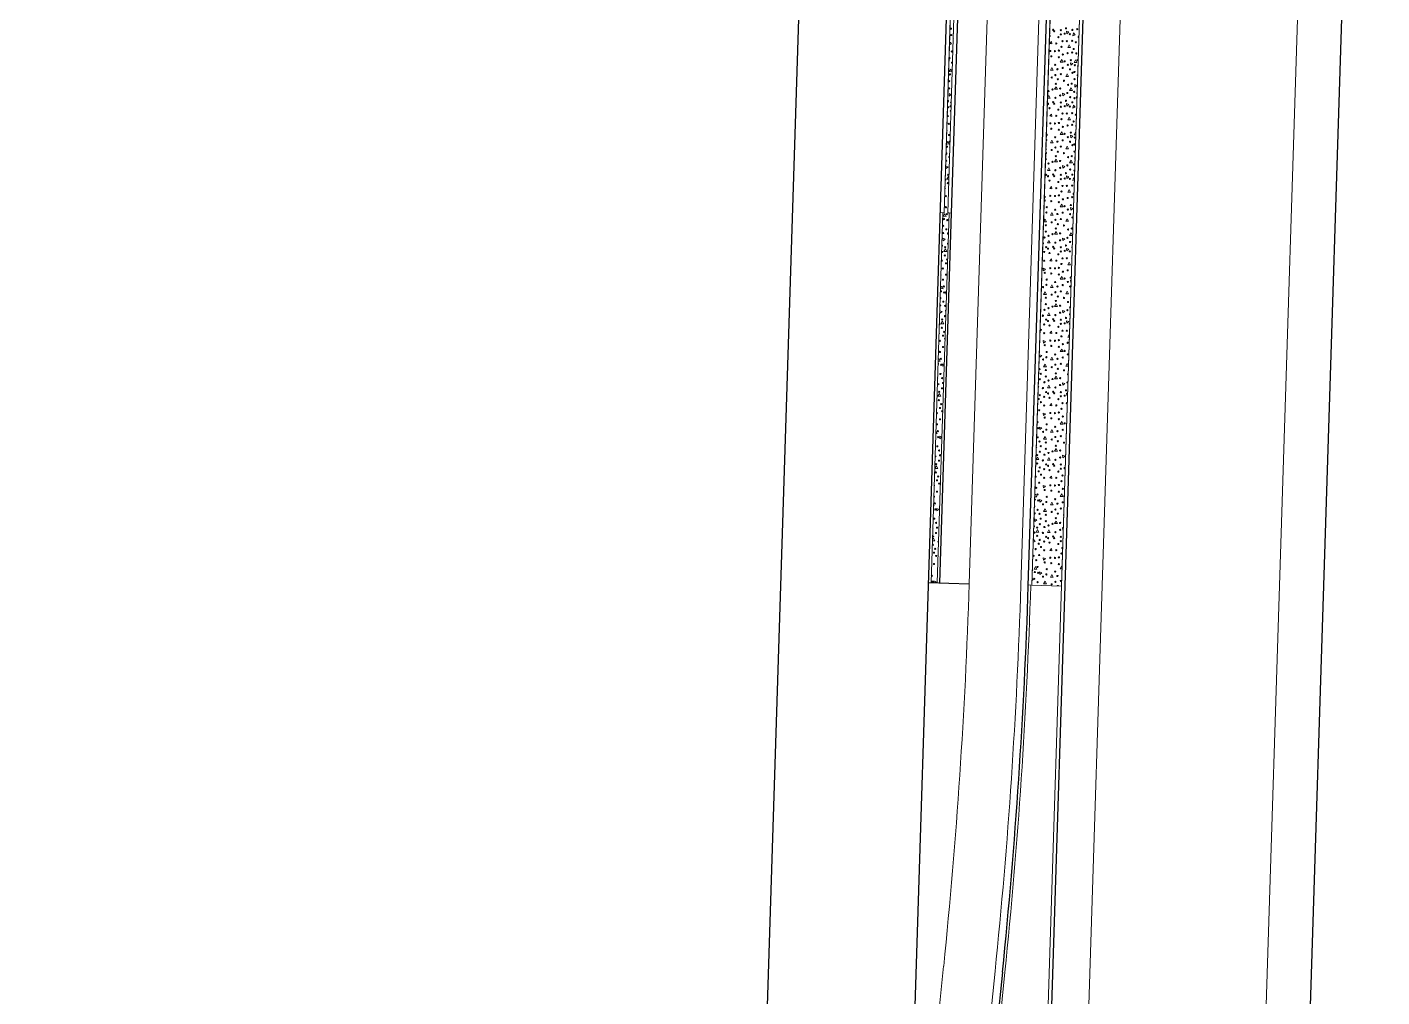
# Model space of a CAD drawing. Extents: x 2536801 to 2538856, y 7112140 to 7131569.
# Drawn here: x 2537846.6 to 2538213.5, y 7127279.8 to 7127542.3 of the extents above; entities that cross this region are included whole.
import ezdxf

# ---------------------------------------------------------------- set-up
doc = ezdxf.new("R2010")
doc.units = 0
doc.header["$LTSCALE"] = 100
doc.header["$MEASUREMENT"] = 0
for name, color, linetype, lineweight in [('D_BOC_FR', 3, 'Continuous', 13), ('D_BOC_RMP', 1, 'Continuous', 13), ('D_CTB_1', 2, 'Continuous', 0), ('D_EOS_ML', 7, 'Continuous', 30), ('D_EOS_RMP', 1, 'Continuous', 30), ('D_EOT_ML', 7, 'Continuous', 13), ('D_EOT_RMP', 1, 'Continuous', 13), ('D_FOC_FR', 3, 'Continuous', 30), ('D_FOC_RMP', 1, 'Continuous', 30), ('D_RIPRAP_1', 7, 'Continuous', 0)]:
    doc.layers.add(name, color=color, linetype=linetype, lineweight=lineweight)

msp = doc.modelspace()

# ---------------------------------------------------------------- linework, layer by layer
at = {"layer": 'D_BOC_FR', "lineweight": 0}
for p in [(2538091.38, 7127391.92), (2538093.91, 7127492.1)]:
    msp.add_line(p, (2538094.57, 7127492.08), dxfattribs=at)
at = {"layer": 'D_BOC_RMP', "lineweight": 0}
for p, q in [((2538093.05, 7127391.87), (2538096.24, 7127492.02)), ((2538096.91, 7127492), (2538096.24, 7127492.02)), ((2538117.71, 7127391.29), (2538118.38, 7127391.26)), ((2538111.38, 7127286.41), (2538100.18, 7127176.64))]:
    msp.add_line(p, q, dxfattribs=at)
msp.add_arc((2536616.47, 7127438.91), 1502.67, 354.17503, 358.18288, dxfattribs=at)
msp.add_point((2538118.04, 7127380.59), dxfattribs=at)
at = {"layer": 'D_CTB_1', "linetype": 'Continuous', "lineweight": 0, "ltscale": 0.025}
for p, q in [((2538094.91, 7127492.06), (2538109.24, 7127941.84)), ((2538118.75, 7127141.13), (2538139.93, 7127805.9)), ((2538118.71, 7127391.26), (2538131.29, 7127786.16)), ((2538095.91, 7127492.03), (2538097.5, 7127542.01))]:
    msp.add_line(p, q, dxfattribs=at)
at = {"layer": 'D_EOS_ML'}
for p, q in [((2537858.55, 7116745.35), (2538220.42, 7128102.78)), ((2538067.89, 7125513.53), (2538140.93, 7127805.87))]:
    msp.add_line(p, q, dxfattribs=at)
at = {"layer": 'D_EOS_RMP'}
for p, q in [((2538096.91, 7127492), (2538106.94, 7127806.95)), ((2538117.71, 7127391.08), (2538130.93, 7127806.18)), ((2538090.71, 7127391.94), (2538101.71, 7127391.59))]:
    msp.add_line(p, q, dxfattribs=at)
at = {"layer": 'D_EOT_ML'}
for p, q in [((2537846.56, 7116745.74), (2538208.43, 7128103.16)), ((2538066.91, 7125168.89), (2538160.45, 7128104.69))]:
    msp.add_line(p, q, dxfattribs=at)
at = {"layer": 'D_EOT_RMP'}
for p, q in [((2538101.71, 7127391.59), (2538114.94, 7127806.69)), ((2538115.71, 7127391.14), (2538128.93, 7127806.25)), ((2538094.79, 7127288.1), (2538086.51, 7127206.85)), ((2538108.72, 7127286.68), (2538097.52, 7127176.91))]:
    msp.add_line(p, q, dxfattribs=at)
for radius in [1486, 1500]:
    msp.add_arc((2536616.47, 7127438.91), radius, 354.17503, 358.17507, dxfattribs=at)
at = {"layer": 'D_FOC_FR'}
for p, q in [((2538083.93, 7127179.11), (2538123.37, 7128416.71)), ((2538044.21, 7127188.57), (2538082.16, 7128379.39))]:
    msp.add_line(p, q, dxfattribs=at)
at = {"layer": 'D_FOC_RMP'}
for p, q in [((2538093.72, 7127391.85), (2538096.91, 7127492)), ((2538110.71, 7127286.48), (2538099.51, 7127176.71))]:
    msp.add_line(p, q, dxfattribs=at)
msp.add_arc((2536616.47, 7127438.91), 1502, 354.17503, 358.17507, dxfattribs=at)
at = {"layer": 'D_RIPRAP_1', "color": 7, "linetype": 'Continuous', "lineweight": 0}
for p, q in [((2538123.51, 7127537.88), (2538124, 7127538.4)), ((2538124.09, 7127537.77), (2538123.51, 7127537.88)), ((2538124, 7127538.4), (2538124.09, 7127537.77)), ((2538123.51, 7127518.28), (2538124, 7127518.79)), ((2538124.09, 7127518.17), (2538123.51, 7127518.28)), ((2538124, 7127518.79), (2538124.09, 7127518.17)), ((2538123.51, 7127498.67), (2538124, 7127499.19)), ((2538124.09, 7127498.57), (2538123.51, 7127498.67)), ((2538124, 7127499.19), (2538124.09, 7127498.57)), ((2538123.51, 7127479.07), (2538124, 7127479.59)), ((2538124.09, 7127478.96), (2538123.51, 7127479.07)), ((2538124, 7127479.59), (2538124.09, 7127478.96)), ((2538123.51, 7127459.47), (2538124, 7127459.99)), ((2538124.09, 7127459.36), (2538123.51, 7127459.47)), ((2538124, 7127459.99), (2538124.09, 7127459.36)), ((2538123.51, 7127439.87), (2538124, 7127440.39)), ((2538124.09, 7127439.76), (2538123.51, 7127439.87)), ((2538124, 7127440.39), (2538124.09, 7127439.76)), ((2538123.51, 7127420.27), (2538124, 7127420.78)), ((2538124.09, 7127420.16), (2538123.51, 7127420.27)), ((2538124, 7127420.78), (2538124.09, 7127420.16)), ((2538123.51, 7127400.66), (2538124, 7127401.18)), ((2538124.09, 7127400.56), (2538123.51, 7127400.66)), ((2538124, 7127401.18), (2538124.09, 7127400.56))]:
    msp.add_line(p, q, dxfattribs=at)
at = {"layer": 'D_RIPRAP_1', "color": 7, "lineweight": 0, "flags": 128}
for points in [[(2538108.9, 7127941.85), (2538109.24, 7127941.84), (2538094.91, 7127492.06), (2538094.57, 7127492.08), (2538091.38, 7127391.92), (2538093.05, 7127391.87), (2538096.24, 7127492.02), (2538095.91, 7127492.03), (2538097.5, 7127542.01), (2538105.94, 7127806.98)], [(2538126.71, 7127390.94), (2538139.93, 7127805.9), (2538132.93, 7127806.12)], [(2538131.29, 7127786.16), (2538118.71, 7127391.26), (2538118.71, 7127391.25), (2538126.71, 7127390.94)]]:
    msp.add_lwpolyline(points, dxfattribs=at)
at = {"layer": 'D_RIPRAP_1', "color": 7, "linetype": 'Continuous', "lineweight": 0, "flags": 128}
for points in [[(2538097.45, 7127540.33), (2538097.3, 7127540.33), (2538097.46, 7127540.58)], [(2538096.36, 7127537.74), (2538096.51, 7127538.3), (2538096.94, 7127537.77), (2538096.35, 7127537.57)], [(2538122.91, 7127523.15), (2538123.29, 7127523.8), (2538123.66, 7127523.09), (2538122.91, 7127523.09)], [(2538130.92, 7127523.23), (2538130.68, 7127523.23), (2538130.93, 7127523.67)], [(2538095.75, 7127518.65), (2538096.13, 7127518.18), (2538095.73, 7127518.05)], [(2538096.82, 7127520.73), (2538096.48, 7127520.75), (2538096.84, 7127521.31)], [(2538130.6, 7127513.15), (2538130.11, 7127513.15), (2538130.52, 7127513.86), (2538130.62, 7127513.68)], [(2538122.48, 7127509.47), (2538122.62, 7127509.19), (2538122.47, 7127509.19)], [(2538130.39, 7127506.55), (2538130.35, 7127506.51), (2538130.29, 7127507.18), (2538130.41, 7127507.14)], [(2538096.2, 7127501.14), (2538095.67, 7127501.16), (2538096.11, 7127501.86), (2538096.22, 7127501.63)], [(2538130.21, 7127500.96), (2538129.81, 7127500.81), (2538129.98, 7127501.57), (2538130.22, 7127501.29)], [(2538095.12, 7127498.84), (2538095.32, 7127498.6), (2538095.11, 7127498.53)], [(2538122.07, 7127496.55), (2538122.41, 7127496.43), (2538122.05, 7127496.14)], [(2538096.18, 7127490.06), (2538096.16, 7127490.33), (2538096.19, 7127490.32)], [(2538094.17, 7127479.43), (2538094.51, 7127479.01), (2538094.15, 7127478.89)], [(2538129.33, 7127473.3), (2538129.2, 7127473.19), (2538129.14, 7127473.86), (2538129.35, 7127473.79)], [(2538093.92, 7127471.6), (2538094.31, 7127472.22), (2538094.65, 7127471.5), (2538093.92, 7127471.53)], [(2538095.55, 7127470.19), (2538095.39, 7127470.07), (2538095.35, 7127470.74), (2538095.56, 7127470.66)], [(2538121.32, 7127473.03), (2538121.39, 7127473.01), (2538121.31, 7127472.94)], [(2538129.11, 7127466.36), (2538128.87, 7127466.36), (2538129.12, 7127466.8)], [(2538093.54, 7127459.62), (2538093.69, 7127459.43), (2538093.53, 7127459.37)], [(2538128.86, 7127458.41), (2538128.41, 7127458.41), (2538128.82, 7127459.12), (2538128.87, 7127459.01)], [(2538093.31, 7127452.33), (2538093.5, 7127452.64), (2538093.84, 7127451.91), (2538093.29, 7127451.93)], [(2538094.93, 7127450.75), (2538094.58, 7127450.49), (2538094.54, 7127451.16), (2538094.94, 7127451)], [(2538128.6, 7127450.55), (2538127.85, 7127450.55), (2538128.26, 7127451.27), (2538128.61, 7127450.59)], [(2538093.1, 7127445.93), (2538093.6, 7127445.73), (2538093.08, 7127445.35)], [(2538120.43, 7127445.16), (2538120.6, 7127444.82), (2538120.42, 7127444.82)], [(2538128.36, 7127442.75), (2538128.12, 7127442.55), (2538128.05, 7127443.22), (2538128.37, 7127443.11)], [(2538092.69, 7127433.04), (2538093.02, 7127432.33), (2538092.67, 7127432.34)], [(2538094.31, 7127431.31), (2538093.76, 7127430.9), (2538093.73, 7127431.57), (2538094.31, 7127431.35)], [(2538127.98, 7127430.95), (2538127.85, 7127430.95), (2538127.99, 7127431.2)], [(2538092.48, 7127426.27), (2538092.79, 7127426.15), (2538092.46, 7127425.91)], [(2538119.9, 7127428.61), (2538120.06, 7127428.56), (2538119.9, 7127428.43)], [(2538119.48, 7127415.53), (2538119.67, 7127415.85), (2538120.04, 7127415.14), (2538119.47, 7127415.14)], [(2538092.05, 7127413.08), (2538092.21, 7127412.74), (2538092.04, 7127412.75)], [(2538091.75, 7127403.46), (2538092.05, 7127403.93), (2538092.38, 7127403.2), (2538091.74, 7127403.23)], [(2538091.85, 7127406.61), (2538091.98, 7127406.56), (2538091.84, 7127406.47)], [(2538127.19, 7127406.25), (2538127.07, 7127406.15), (2538127, 7127406.82), (2538127.21, 7127406.75)], [(2538119.1, 7127403.43), (2538119.13, 7127403.56), (2538119.58, 7127403.04), (2538119.08, 7127402.85)], [(2538118.84, 7127395.26), (2538118.91, 7127395.24), (2538118.84, 7127395.18)], [(2538126.86, 7127395.66), (2538126.36, 7127395.66), (2538126.77, 7127396.37), (2538126.87, 7127396.18)], [(2538092.13, 7127391.9), (2538092.1, 7127392.4), (2538092.72, 7127392.16), (2538092.35, 7127391.89)]]:
    msp.add_lwpolyline(points, dxfattribs=at)
for points in [[(2538128.12, 7127540.56), (2538128.05, 7127541.23), (2538128.68, 7127541.02)], [(2538130.44, 7127540.25), (2538129.81, 7127540.01), (2538129.98, 7127540.77)], [(2538129.18, 7127536.82), (2538128.41, 7127536.82), (2538128.82, 7127537.53)], [(2538127.14, 7127532.87), (2538126.36, 7127532.87), (2538126.77, 7127533.59)], [(2538129.2, 7127532), (2538129.14, 7127532.67), (2538129.76, 7127532.45)], [(2538130.89, 7127532.75), (2538130.11, 7127532.75), (2538130.52, 7127533.46)], [(2538097.09, 7127530.25), (2538096.31, 7127530.28), (2538096.75, 7127530.98)], [(2538124.48, 7127530.65), (2538123.7, 7127530.65), (2538124.11, 7127531.36)], [(2538128.62, 7127528.96), (2538127.85, 7127528.96), (2538128.26, 7127529.67)], [(2538125.61, 7127525.5), (2538124.84, 7127525.5), (2538125.25, 7127526.21)], [(2538129.65, 7127525.16), (2538128.87, 7127525.16), (2538129.28, 7127525.88)], [(2538130.35, 7127526.12), (2538130.29, 7127526.78), (2538130.91, 7127526.57)], [(2538096.27, 7127523.65), (2538096.24, 7127524.32), (2538096.85, 7127524.07)], [(2538127.07, 7127523.76), (2538127, 7127524.43), (2538127.63, 7127524.22)], [(2538128.12, 7127520.96), (2538128.05, 7127521.63), (2538128.68, 7127521.41)], [(2538129.18, 7127517.22), (2538128.41, 7127517.22), (2538128.82, 7127517.93)], [(2538130.44, 7127520.65), (2538129.81, 7127520.41), (2538129.98, 7127521.17)], [(2538127.14, 7127513.27), (2538126.36, 7127513.27), (2538126.77, 7127513.98)], [(2538096.28, 7127510.67), (2538095.5, 7127510.7), (2538095.94, 7127511.39)], [(2538124.48, 7127511.04), (2538123.7, 7127511.04), (2538124.11, 7127511.76)], [(2538129.2, 7127512.4), (2538129.14, 7127513.07), (2538129.76, 7127512.85)], [(2538128.62, 7127509.36), (2538127.85, 7127509.36), (2538128.26, 7127510.07)], [(2538095.46, 7127504.06), (2538095.42, 7127504.73), (2538096.04, 7127504.49)], [(2538123.66, 7127503.49), (2538122.88, 7127503.49), (2538123.29, 7127504.2)], [(2538125.61, 7127505.9), (2538124.84, 7127505.9), (2538125.25, 7127506.61)], [(2538127.07, 7127504.16), (2538127, 7127504.83), (2538127.63, 7127504.61)], [(2538129.65, 7127505.56), (2538128.87, 7127505.56), (2538129.28, 7127506.27)], [(2538128.12, 7127501.36), (2538128.05, 7127502.03), (2538128.68, 7127501.81)], [(2538129.18, 7127497.61), (2538128.41, 7127497.61), (2538128.82, 7127498.33)], [(2538124.48, 7127491.44), (2538123.7, 7127491.44), (2538124.11, 7127492.15)], [(2538127.14, 7127493.67), (2538126.36, 7127493.67), (2538126.77, 7127494.38)], [(2538129.2, 7127492.8), (2538129.14, 7127493.46), (2538129.76, 7127493.25)], [(2538095.46, 7127491.08), (2538094.69, 7127491.11), (2538095.13, 7127491.81)], [(2538122.62, 7127489.59), (2538121.85, 7127489.59), (2538122.26, 7127490.3)], [(2538128.62, 7127489.76), (2538127.85, 7127489.76), (2538128.26, 7127490.47)], [(2538094.65, 7127484.48), (2538094.61, 7127485.15), (2538095.23, 7127484.9)], [(2538125.61, 7127486.3), (2538124.84, 7127486.3), (2538125.25, 7127487.01)], [(2538127.07, 7127484.56), (2538127, 7127485.23), (2538127.63, 7127485.01)], [(2538129.65, 7127485.96), (2538128.87, 7127485.96), (2538129.28, 7127486.67)], [(2538095.64, 7127481.54), (2538094.86, 7127481.58), (2538095.3, 7127482.27)], [(2538123.66, 7127483.89), (2538122.88, 7127483.89), (2538123.29, 7127484.6)], [(2538128.12, 7127481.76), (2538128.05, 7127482.43), (2538128.68, 7127482.21)], [(2538129.18, 7127478.01), (2538128.41, 7127478.01), (2538128.82, 7127478.72)], [(2538121.85, 7127476.37), (2538121.78, 7127477.04), (2538122.41, 7127476.83)], [(2538127.14, 7127474.07), (2538126.36, 7127474.07), (2538126.77, 7127474.78)], [(2538122.62, 7127469.98), (2538121.85, 7127469.98), (2538122.26, 7127470.7)], [(2538124.48, 7127471.84), (2538123.7, 7127471.84), (2538124.11, 7127472.55)], [(2538128.62, 7127470.16), (2538127.85, 7127470.16), (2538128.26, 7127470.87)], [(2538125.61, 7127466.7), (2538124.84, 7127466.7), (2538125.25, 7127467.41)], [(2538093.83, 7127464.89), (2538093.8, 7127465.56), (2538094.41, 7127465.32)], [(2538094.82, 7127461.96), (2538094.05, 7127461.99), (2538094.49, 7127462.69)], [(2538123.66, 7127464.29), (2538122.88, 7127464.29), (2538123.29, 7127465)], [(2538127.07, 7127464.96), (2538127, 7127465.63), (2538127.63, 7127465.41)], [(2538128.12, 7127462.16), (2538128.05, 7127462.82), (2538128.68, 7127462.61)], [(2538121.85, 7127456.77), (2538121.78, 7127457.44), (2538122.41, 7127457.22)], [(2538120.83, 7127452.95), (2538120.77, 7127453.62), (2538121.39, 7127453.4)], [(2538124.48, 7127452.24), (2538123.7, 7127452.24), (2538124.11, 7127452.95)], [(2538127.14, 7127454.47), (2538126.36, 7127454.47), (2538126.77, 7127455.18)], [(2538122.62, 7127450.38), (2538121.85, 7127450.38), (2538122.26, 7127451.09)], [(2538123.66, 7127444.68), (2538122.88, 7127444.68), (2538123.29, 7127445.4)], [(2538125.61, 7127447.09), (2538124.84, 7127447.09), (2538125.25, 7127447.81)], [(2538127.07, 7127445.36), (2538127, 7127446.02), (2538127.63, 7127445.81)], [(2538094.01, 7127442.37), (2538093.23, 7127442.41), (2538093.67, 7127443.1)], [(2538121.85, 7127437.17), (2538121.78, 7127437.84), (2538122.41, 7127437.62)], [(2538120.83, 7127433.35), (2538120.77, 7127434.02), (2538121.39, 7127433.8)], [(2538124.48, 7127432.64), (2538123.7, 7127432.64), (2538124.11, 7127433.35)], [(2538127.14, 7127434.86), (2538126.36, 7127434.86), (2538126.77, 7127435.58)], [(2538122.62, 7127430.78), (2538121.85, 7127430.78), (2538122.26, 7127431.49)], [(2538120.6, 7127425.22), (2538119.83, 7127425.22), (2538120.24, 7127425.93)], [(2538125.61, 7127427.49), (2538124.84, 7127427.49), (2538125.25, 7127428.2)], [(2538127.07, 7127425.75), (2538127, 7127426.42), (2538127.63, 7127426.21)], [(2538093.2, 7127422.79), (2538092.42, 7127422.82), (2538092.86, 7127423.52)], [(2538123.66, 7127425.08), (2538122.88, 7127425.08), (2538123.29, 7127425.79)], [(2538121.85, 7127417.57), (2538121.78, 7127418.24), (2538122.41, 7127418.02)], [(2538127.14, 7127415.26), (2538126.36, 7127415.26), (2538126.77, 7127415.97)], [(2538092.95, 7127411.32), (2538092.91, 7127411.99), (2538093.53, 7127411.75)], [(2538120.83, 7127413.75), (2538120.77, 7127414.42), (2538121.39, 7127414.2)], [(2538122.62, 7127411.18), (2538121.85, 7127411.18), (2538122.26, 7127411.89)], [(2538124.48, 7127413.03), (2538123.7, 7127413.03), (2538124.11, 7127413.75)], [(2538119.49, 7127408.5), (2538119.43, 7127409.17), (2538120.06, 7127408.96)], [(2538125.61, 7127407.89), (2538124.84, 7127407.89), (2538125.25, 7127408.6)], [(2538120.6, 7127405.62), (2538119.83, 7127405.62), (2538120.24, 7127406.33)], [(2538123.66, 7127405.48), (2538122.88, 7127405.48), (2538123.29, 7127406.19)], [(2538121.85, 7127397.97), (2538121.78, 7127398.63), (2538122.41, 7127398.42)], [(2538120.04, 7127395.54), (2538119.26, 7127395.54), (2538119.67, 7127396.25)], [(2538120.83, 7127394.15), (2538120.77, 7127394.81), (2538121.39, 7127394.6)], [(2538124.48, 7127393.43), (2538123.7, 7127393.43), (2538124.11, 7127394.14)], [(2538122.62, 7127391.58), (2538121.85, 7127391.58), (2538122.26, 7127392.29)]]:
    msp.add_lwpolyline(points, close=True, dxfattribs=at)
at = {"layer": 'D_RIPRAP_1', "color": 7, "linetype": 'Continuous', "lineweight": 0}
for centre, radius in [((2538096.79, 7127541.93), 0.163), ((2538096.84, 7127540.2), 0.163), ((2538124.44, 7127541.63), 0.163), ((2538124.72, 7127541.2), 0.163), ((2538125.86, 7127539.6), 0.163), ((2538126.51, 7127541.53), 0.163), ((2538126.52, 7127540.38), 0.163), ((2538127.57, 7127540.55), 0.163), ((2538127.91, 7127542.01), 0.163), ((2538128.97, 7127540.42), 0.163), ((2538129.65, 7127541.58), 0.163), ((2538130.98, 7127541.79), 0.163), ((2538123.68, 7127535.87), 0.163), ((2538125.3, 7127537.92), 0.163), ((2538126.01, 7127535.98), 0.163), ((2538126.68, 7127537.01), 0.163), ((2538126.96, 7127538.53), 0.163), ((2538128.17, 7127538.55), 0.163), ((2538129.61, 7127538.62), 0.163), ((2538130, 7127536.4), 0.163), ((2538130.57, 7127538.22), 0.163), ((2538096.99, 7127535.73), 0.163), ((2538097.04, 7127532.73), 0.163), ((2538123.94, 7127534.42), 0.163), ((2538124.93, 7127535.83), 0.163), ((2538125.97, 7127534.17), 0.163), ((2538127.09, 7127534.92), 0.163), ((2538127.55, 7127533.06), 0.163), ((2538128.37, 7127535.29), 0.163), ((2538129.22, 7127533.37), 0.163), ((2538129.58, 7127535.48), 0.163), ((2538130.74, 7127535.22), 0.163), ((2538131.04, 7127533.39), 0.163), ((2538096.5, 7127529.53), 0.163), ((2538124.05, 7127528.68), 0.163), ((2538125, 7127532.12), 0.163), ((2538125.04, 7127529.35), 0.163), ((2538125.6, 7127530.93), 0.163), ((2538126.54, 7127529.58), 0.163), ((2538127.03, 7127531.29), 0.163), ((2538128.41, 7127532.14), 0.163), ((2538129.01, 7127530.91), 0.163), ((2538129.65, 7127529.97), 0.163), ((2538130.2, 7127530.19), 0.163), ((2538130.33, 7127532.01), 0.163), ((2538096.26, 7127525.76), 0.163), ((2538096.29, 7127527.72), 0.163), ((2538123.19, 7127525.04), 0.163), ((2538124.26, 7127525.47), 0.163), ((2538125.19, 7127527), 0.163), ((2538125.71, 7127528.21), 0.163), ((2538126.32, 7127525.71), 0.163), ((2538127.37, 7127527.82), 0.163), ((2538128.47, 7127526.72), 0.163), ((2538129.47, 7127527.01), 0.163), ((2538130.25, 7127528.23), 0.163), ((2538123.06, 7127521.56), 0.163), ((2538124.44, 7127522.03), 0.163), ((2538124.72, 7127521.6), 0.163), ((2538125.04, 7127523.18), 0.163), ((2538126.32, 7127523.83), 0.163), ((2538126.51, 7127521.93), 0.163), ((2538127.91, 7127522.4), 0.163), ((2538128.3, 7127524.5), 0.163), ((2538129.03, 7127523.37), 0.163), ((2538129.65, 7127521.98), 0.163), ((2538130.11, 7127524.8), 0.163), ((2538130.23, 7127523.08), 0.163), ((2538096.03, 7127520.62), 0.163), ((2538123.47, 7127520.37), 0.163), ((2538125.3, 7127518.32), 0.163), ((2538125.86, 7127520), 0.163), ((2538126.52, 7127520.78), 0.163), ((2538126.96, 7127518.93), 0.163), ((2538127.57, 7127520.95), 0.163), ((2538128.17, 7127518.94), 0.163), ((2538128.97, 7127520.82), 0.163), ((2538129.61, 7127519.02), 0.163), ((2538130.57, 7127518.62), 0.163), ((2538096.18, 7127516.15), 0.163), ((2538123.68, 7127516.27), 0.163), ((2538123.94, 7127514.82), 0.163), ((2538124.93, 7127516.23), 0.163), ((2538125.97, 7127514.56), 0.163), ((2538126.01, 7127516.38), 0.163), ((2538126.68, 7127517.41), 0.163), ((2538127.09, 7127515.32), 0.163), ((2538128.37, 7127515.69), 0.163), ((2538129.58, 7127515.88), 0.163), ((2538130, 7127516.8), 0.163), ((2538096.23, 7127513.14), 0.163), ((2538125, 7127512.51), 0.163), ((2538125.6, 7127511.33), 0.163), ((2538127.03, 7127511.69), 0.163), ((2538127.55, 7127513.46), 0.163), ((2538128.41, 7127512.54), 0.163), ((2538129.01, 7127511.3), 0.163), ((2538129.22, 7127513.76), 0.163), ((2538129.65, 7127510.37), 0.163), ((2538130.2, 7127510.58), 0.163), ((2538130.33, 7127512.41), 0.163), ((2538095.68, 7127509.95), 0.163), ((2538124.05, 7127509.08), 0.163), ((2538125.04, 7127509.75), 0.163), ((2538125.19, 7127507.4), 0.163), ((2538125.71, 7127508.61), 0.163), ((2538126.54, 7127509.98), 0.163), ((2538127.37, 7127508.22), 0.163), ((2538128.47, 7127507.12), 0.163), ((2538129.47, 7127507.4), 0.163), ((2538130.25, 7127508.63), 0.163), ((2538123.19, 7127505.43), 0.163), ((2538124.26, 7127505.87), 0.163), ((2538125.04, 7127503.58), 0.163), ((2538126.32, 7127506.1), 0.163), ((2538126.32, 7127504.23), 0.163), ((2538128.3, 7127504.89), 0.163), ((2538129.03, 7127503.77), 0.163), ((2538130.11, 7127505.2), 0.163), ((2538095.92, 7127500.11), 0.163), ((2538096.02, 7127502.35), 0.163), ((2538122.56, 7127502.35), 0.163), ((2538123.06, 7127501.96), 0.163), ((2538123.47, 7127500.77), 0.163), ((2538124.44, 7127502.43), 0.163), ((2538124.72, 7127502), 0.163), ((2538125.86, 7127500.4), 0.163), ((2538126.51, 7127502.33), 0.163), ((2538126.52, 7127501.18), 0.163), ((2538126.96, 7127499.33), 0.163), ((2538127.57, 7127501.35), 0.163), ((2538127.91, 7127502.8), 0.163), ((2538128.17, 7127499.34), 0.163), ((2538128.97, 7127501.22), 0.163), ((2538129.61, 7127499.42), 0.163), ((2538129.65, 7127502.38), 0.163), ((2538095.37, 7127496.56), 0.163), ((2538123.68, 7127496.67), 0.163), ((2538124.93, 7127496.62), 0.163), ((2538125.3, 7127498.72), 0.163), ((2538126.01, 7127496.78), 0.163), ((2538126.68, 7127497.81), 0.163), ((2538127.09, 7127495.72), 0.163), ((2538128.37, 7127496.08), 0.163), ((2538129.58, 7127496.28), 0.163), ((2538095.41, 7127493.56), 0.163), ((2538122.6, 7127492.16), 0.163), ((2538122.69, 7127493.58), 0.163), ((2538123.94, 7127495.22), 0.163), ((2538125, 7127492.91), 0.163), ((2538125.97, 7127494.96), 0.163), ((2538127.03, 7127492.09), 0.163), ((2538127.55, 7127493.86), 0.163), ((2538128.41, 7127492.93), 0.163), ((2538129.22, 7127494.16), 0.163), ((2538094.66, 7127488.55), 0.163), ((2538094.87, 7127490.36), 0.163), ((2538095.64, 7127491.71), 0.163), ((2538095.77, 7127490.09), 0.163), ((2538122.47, 7127488.68), 0.163), ((2538124.05, 7127489.48), 0.163), ((2538125.04, 7127490.15), 0.163), ((2538125.6, 7127491.73), 0.163), ((2538125.71, 7127489.01), 0.163), ((2538126.54, 7127490.38), 0.163), ((2538127.37, 7127488.62), 0.163), ((2538129.01, 7127491.7), 0.163), ((2538129.65, 7127490.77), 0.163), ((2538094.64, 7127486.59), 0.163), ((2538095.53, 7127487.59), 0.163), ((2538122.08, 7127485.38), 0.163), ((2538122.45, 7127486.96), 0.163), ((2538123.19, 7127485.83), 0.163), ((2538124.26, 7127486.26), 0.163), ((2538125.19, 7127487.8), 0.163), ((2538126.32, 7127486.5), 0.163), ((2538126.32, 7127484.62), 0.163), ((2538128.3, 7127485.29), 0.163), ((2538128.47, 7127487.52), 0.163), ((2538129.47, 7127487.8), 0.163), ((2538094.4, 7127481.45), 0.163), ((2538095.2, 7127482.77), 0.163), ((2538122.02, 7127481.45), 0.163), ((2538122.56, 7127482.75), 0.163), ((2538123.06, 7127482.36), 0.163), ((2538123.47, 7127481.16), 0.163), ((2538124.44, 7127482.83), 0.163), ((2538124.72, 7127482.4), 0.163), ((2538125.04, 7127483.98), 0.163), ((2538125.86, 7127480.8), 0.163), ((2538126.51, 7127482.72), 0.163), ((2538126.52, 7127481.58), 0.163), ((2538127.57, 7127481.75), 0.163), ((2538127.91, 7127483.2), 0.163), ((2538128.97, 7127481.62), 0.163), ((2538129.03, 7127484.17), 0.163), ((2538095.11, 7127480.52), 0.163), ((2538095.43, 7127478.39), 0.163), ((2538122.02, 7127479.09), 0.163), ((2538125.3, 7127479.11), 0.163), ((2538126.01, 7127477.17), 0.163), ((2538126.68, 7127478.21), 0.163), ((2538126.96, 7127479.73), 0.163), ((2538128.17, 7127479.74), 0.163), ((2538094.55, 7127476.98), 0.163), ((2538094.6, 7127473.97), 0.163), ((2538095.41, 7127475.32), 0.163), ((2538122.15, 7127475.81), 0.163), ((2538122.69, 7127473.98), 0.163), ((2538123.68, 7127477.06), 0.163), ((2538123.94, 7127475.62), 0.163), ((2538124.93, 7127477.02), 0.163), ((2538125.97, 7127475.36), 0.163), ((2538127.09, 7127476.11), 0.163), ((2538127.55, 7127474.26), 0.163), ((2538128.37, 7127476.48), 0.163), ((2538094.06, 7127470.78), 0.163), ((2538094.83, 7127472.13), 0.163), ((2538094.95, 7127470.5), 0.163), ((2538121.7, 7127471.95), 0.163), ((2538122.6, 7127472.55), 0.163), ((2538124.05, 7127469.88), 0.163), ((2538125, 7127473.31), 0.163), ((2538125.04, 7127470.55), 0.163), ((2538125.6, 7127472.12), 0.163), ((2538126.54, 7127470.78), 0.163), ((2538127.03, 7127472.49), 0.163), ((2538128.41, 7127473.33), 0.163), ((2538129.01, 7127472.1), 0.163), ((2538094.72, 7127468.01), 0.163), ((2538095.17, 7127466.88), 0.163), ((2538122.45, 7127467.35), 0.163), ((2538122.47, 7127469.08), 0.163), ((2538123.19, 7127466.23), 0.163), ((2538124.26, 7127466.66), 0.163), ((2538125.19, 7127468.19), 0.163), ((2538125.71, 7127469.4), 0.163), ((2538126.32, 7127466.9), 0.163), ((2538127.37, 7127469.01), 0.163), ((2538128.47, 7127467.91), 0.163), ((2538094.39, 7127463.18), 0.163), ((2538095.14, 7127464.1), 0.163), ((2538121.67, 7127464.2), 0.199), ((2538122.08, 7127465.78), 0.163), ((2538122.56, 7127463.14), 0.163), ((2538123.06, 7127462.76), 0.163), ((2538124.44, 7127463.22), 0.163), ((2538124.72, 7127462.79), 0.163), ((2538125.04, 7127464.37), 0.163), ((2538126.32, 7127465.02), 0.163), ((2538126.51, 7127463.12), 0.163), ((2538127.91, 7127463.6), 0.163), ((2538128.3, 7127465.69), 0.163), ((2538094.3, 7127460.94), 0.163), ((2538094.62, 7127458.8), 0.163), ((2538094.94, 7127459.83), 0.163), ((2538121.15, 7127460.38), 0.163), ((2538122.02, 7127461.84), 0.163), ((2538122.02, 7127459.49), 0.163), ((2538123.47, 7127461.56), 0.163), ((2538125.3, 7127459.51), 0.163), ((2538125.86, 7127461.2), 0.163), ((2538126.52, 7127461.97), 0.163), ((2538126.96, 7127460.13), 0.163), ((2538127.57, 7127462.15), 0.163), ((2538128.17, 7127460.14), 0.163), ((2538093.74, 7127457.39), 0.163), ((2538094.6, 7127455.74), 0.163), ((2538122.15, 7127456.21), 0.163), ((2538123.68, 7127457.46), 0.163), ((2538123.94, 7127456.02), 0.163), ((2538124.93, 7127457.42), 0.163), ((2538125.97, 7127455.76), 0.163), ((2538126.01, 7127457.57), 0.163), ((2538126.68, 7127458.61), 0.163), ((2538127.09, 7127456.51), 0.163), ((2538128.37, 7127456.88), 0.163), ((2538093.79, 7127454.39), 0.163), ((2538094.01, 7127452.54), 0.163), ((2538121.7, 7127452.35), 0.163), ((2538122.6, 7127452.95), 0.163), ((2538122.69, 7127454.38), 0.163), ((2538125, 7127453.71), 0.163), ((2538125.6, 7127452.52), 0.163), ((2538127.03, 7127452.89), 0.163), ((2538127.55, 7127454.66), 0.163), ((2538128.41, 7127453.73), 0.163), ((2538093.91, 7127448.42), 0.163), ((2538094.14, 7127450.92), 0.163), ((2538120.75, 7127449.75), 0.163), ((2538121.07, 7127448.46), 0.163), ((2538122.47, 7127449.48), 0.163), ((2538124.05, 7127450.28), 0.163), ((2538125.04, 7127450.94), 0.163), ((2538125.19, 7127448.59), 0.163), ((2538125.71, 7127449.8), 0.163), ((2538126.54, 7127451.17), 0.163), ((2538127.37, 7127449.41), 0.163), ((2538094.33, 7127444.52), 0.163), ((2538094.36, 7127447.3), 0.163), ((2538120.83, 7127446.97), 0.163), ((2538121.67, 7127444.6), 0.199), ((2538122.08, 7127446.18), 0.163), ((2538122.45, 7127447.75), 0.163), ((2538123.19, 7127446.63), 0.163), ((2538124.26, 7127447.06), 0.163), ((2538125.04, 7127444.77), 0.163), ((2538126.32, 7127447.3), 0.163), ((2538126.32, 7127445.42), 0.163), ((2538093.49, 7127441.35), 0.163), ((2538093.58, 7127443.6), 0.163), ((2538120.53, 7127441.66), 0.163), ((2538120.81, 7127442.69), 0.163), ((2538121.15, 7127440.77), 0.163), ((2538122.02, 7127442.24), 0.163), ((2538122.56, 7127443.54), 0.163), ((2538123.06, 7127443.15), 0.163), ((2538123.47, 7127441.96), 0.163), ((2538124.44, 7127443.62), 0.163), ((2538124.72, 7127443.19), 0.163), ((2538125.86, 7127441.59), 0.163), ((2538126.51, 7127443.52), 0.163), ((2538126.52, 7127442.37), 0.163), ((2538126.96, 7127440.52), 0.163), ((2538127.57, 7127442.54), 0.163), ((2538127.91, 7127444), 0.163), ((2538093.81, 7127439.22), 0.163), ((2538094.13, 7127440.24), 0.163), ((2538120.64, 7127438.59), 0.163), ((2538122.02, 7127439.89), 0.163), ((2538123.68, 7127437.86), 0.163), ((2538124.93, 7127437.82), 0.163), ((2538125.3, 7127439.91), 0.163), ((2538126.01, 7127437.97), 0.163), ((2538126.68, 7127439), 0.163), ((2538127.09, 7127436.91), 0.163), ((2538092.98, 7127434.8), 0.163), ((2538093.79, 7127436.15), 0.163), ((2538120.38, 7127433.76), 0.163), ((2538122.15, 7127436.61), 0.163), ((2538122.6, 7127433.35), 0.163), ((2538122.69, 7127434.77), 0.163), ((2538123.94, 7127436.41), 0.163), ((2538125, 7127434.11), 0.163), ((2538125.97, 7127436.16), 0.163), ((2538127.03, 7127433.28), 0.163), ((2538127.55, 7127435.05), 0.163), ((2538093.2, 7127432.96), 0.163), ((2538093.33, 7127431.33), 0.163), ((2538120.25, 7127431.26), 0.163), ((2538120.75, 7127430.15), 0.163), ((2538121.7, 7127432.75), 0.163), ((2538122.47, 7127429.88), 0.163), ((2538124.05, 7127430.67), 0.163), ((2538125.04, 7127431.34), 0.163), ((2538125.6, 7127432.92), 0.163), ((2538125.71, 7127430.2), 0.163), ((2538126.54, 7127431.57), 0.163), ((2538127.37, 7127429.81), 0.163), ((2538093.09, 7127428.84), 0.163), ((2538093.54, 7127427.71), 0.163), ((2538093.81, 7127426.41), 0.163), ((2538120.12, 7127426.42), 0.163), ((2538120.83, 7127427.37), 0.163), ((2538121.07, 7127428.86), 0.163), ((2538122.08, 7127426.57), 0.163), ((2538122.45, 7127428.15), 0.163), ((2538123.19, 7127427.03), 0.163), ((2538124.26, 7127427.46), 0.163), ((2538125.19, 7127428.99), 0.163), ((2538126.32, 7127427.7), 0.163), ((2538126.32, 7127425.82), 0.163), ((2538092.77, 7127424.01), 0.163), ((2538093.52, 7127424.93), 0.163), ((2538120.12, 7127424.18), 0.163), ((2538120.81, 7127423.09), 0.163), ((2538121.67, 7127425), 0.199), ((2538122.02, 7127422.64), 0.163), ((2538122.56, 7127423.94), 0.163), ((2538123.06, 7127423.55), 0.163), ((2538123.47, 7127422.36), 0.163), ((2538124.44, 7127424.02), 0.163), ((2538124.72, 7127423.59), 0.163), ((2538125.04, 7127425.17), 0.163), ((2538126.51, 7127423.92), 0.163), ((2538126.52, 7127422.77), 0.163), ((2538092.67, 7127421.77), 0.163), ((2538092.99, 7127419.63), 0.163), ((2538093.32, 7127420.66), 0.163), ((2538093.58, 7127418.72), 0.163), ((2538120.53, 7127422.06), 0.163), ((2538120.64, 7127418.99), 0.163), ((2538121.15, 7127421.17), 0.163), ((2538122.02, 7127420.29), 0.163), ((2538125.3, 7127420.31), 0.163), ((2538125.86, 7127421.99), 0.163), ((2538126.68, 7127419.4), 0.163), ((2538126.96, 7127420.92), 0.163), ((2538092.98, 7127416.57), 0.163), ((2538119.88, 7127417.61), 0.163), ((2538120.19, 7127415.78), 0.163), ((2538122.15, 7127417.01), 0.163), ((2538122.69, 7127415.17), 0.163), ((2538123.68, 7127418.26), 0.163), ((2538123.94, 7127416.81), 0.163), ((2538124.93, 7127418.22), 0.163), ((2538125.97, 7127416.55), 0.163), ((2538126.01, 7127418.37), 0.163), ((2538127.09, 7127417.31), 0.163), ((2538092.39, 7127413.37), 0.163), ((2538092.52, 7127411.75), 0.163), ((2538120.25, 7127411.65), 0.163), ((2538120.38, 7127414.16), 0.163), ((2538121.7, 7127413.14), 0.163), ((2538122.6, 7127413.75), 0.163), ((2538125, 7127414.5), 0.163), ((2538125.04, 7127411.74), 0.163), ((2538125.6, 7127413.32), 0.163), ((2538126.54, 7127411.97), 0.163), ((2538127.03, 7127413.68), 0.163), ((2538092.28, 7127409.25), 0.163), ((2538092.73, 7127408.13), 0.163), ((2538120.75, 7127410.55), 0.163), ((2538120.83, 7127407.77), 0.163), ((2538121.07, 7127409.26), 0.163), ((2538122.45, 7127408.55), 0.163), ((2538122.47, 7127410.27), 0.163), ((2538123.19, 7127407.42), 0.163), ((2538124.05, 7127411.07), 0.163), ((2538124.26, 7127407.86), 0.163), ((2538125.19, 7127409.39), 0.163), ((2538125.71, 7127410.6), 0.163), ((2538126.32, 7127408.09), 0.163), ((2538091.95, 7127404.43), 0.163), ((2538092.7, 7127405.35), 0.163), ((2538093, 7127406.82), 0.163), ((2538119.38, 7127405.47), 0.163), ((2538120.12, 7127406.82), 0.163), ((2538120.12, 7127404.58), 0.163), ((2538121.67, 7127405.4), 0.199), ((2538122.08, 7127406.97), 0.163), ((2538122.56, 7127404.34), 0.163), ((2538123.06, 7127403.95), 0.163), ((2538124.44, 7127404.42), 0.163), ((2538124.72, 7127403.99), 0.163), ((2538125.04, 7127405.57), 0.163), ((2538126.32, 7127406.22), 0.163), ((2538126.51, 7127404.32), 0.163), ((2538092.5, 7127401.07), 0.163), ((2538119.71, 7127401.01), 0.163), ((2538120.53, 7127402.45), 0.163), ((2538120.81, 7127403.49), 0.163), ((2538121.15, 7127401.57), 0.163), ((2538122.02, 7127403.04), 0.163), ((2538122.02, 7127400.68), 0.163), ((2538123.47, 7127402.76), 0.163), ((2538125.3, 7127400.71), 0.163), ((2538125.86, 7127402.39), 0.163), ((2538126.52, 7127403.17), 0.163), ((2538092.16, 7127396.98), 0.163), ((2538092.18, 7127400.05), 0.163), ((2538092.77, 7127399.14), 0.163), ((2538119.15, 7127399.19), 0.163), ((2538119.88, 7127398.01), 0.163), ((2538120.64, 7127399.39), 0.163), ((2538122.15, 7127397.4), 0.163), ((2538123.68, 7127398.66), 0.163), ((2538123.94, 7127397.21), 0.163), ((2538124.93, 7127398.61), 0.163), ((2538125.97, 7127396.95), 0.163), ((2538126.01, 7127398.77), 0.163), ((2538126.68, 7127399.8), 0.163), ((2538119.34, 7127392.97), 0.163), ((2538119.47, 7127394.79), 0.163), ((2538120.19, 7127396.17), 0.163), ((2538120.38, 7127394.56), 0.163), ((2538121.7, 7127393.54), 0.163), ((2538122.6, 7127394.15), 0.163), ((2538122.69, 7127395.57), 0.163), ((2538125, 7127394.9), 0.163), ((2538125.6, 7127393.72), 0.163), ((2538091.7, 7127392.16), 0.163), ((2538120.25, 7127392.05), 0.163), ((2538124.05, 7127391.47), 0.163), ((2538125.04, 7127392.14), 0.163), ((2538126.54, 7127392.37), 0.163)]:
    msp.add_circle(centre, radius, dxfattribs=at)
for centre, radius, start, end in [((2538097.64, 7127541.52), 0.163, 162.588, 193.7621), ((2538123.47, 7127539.97), 0.163, 262.4216, 93.9286), ((2538131.39, 7127539.67), 0.163, 68.0725, 288.2776), ((2538097.55, 7127539.28), 0.163, 144.3464, 212.0037), ((2538131.5, 7127536.6), 0.163, 154.5972, 201.753), ((2538096.35, 7127533.94), 0.163, 223.7047, 132.6454), ((2538097.27, 7127530.88), 0.163, 134.8068, 221.5434), ((2538131.11, 7127529.27), 0.163, 85.8377, 270.5125), ((2538131.24, 7127531.77), 0.163, 103.6371, 252.713), ((2538097.16, 7127526.76), 0.163, 149.3332, 207.017), ((2538095.98, 7127522.34), 0.163, 226.4531, 129.897), ((2538096.83, 7127521.94), 0.163, 76.9681, 279.382), ((2538130.98, 7127524.43), 0.163, 94.9912, 261.3589), ((2538130.98, 7127522.19), 0.163, 122.015, 234.3351), ((2538096.74, 7127519.7), 0.163, 69.0961, 287.254), ((2538095.54, 7127514.35), 0.163, 295.3649, 60.9852), ((2538130.74, 7127515.62), 0.163, 110.5573, 245.7929), ((2538096.45, 7127511.3), 0.163, 62.668, 293.6821), ((2538122.6, 7127511.76), 0.163, 249.8723, 106.4779), ((2538122.69, 7127513.18), 0.163, 233.0544, 123.2957), ((2538095.48, 7127508.13), 0.163, 246.7345, 109.6155), ((2538096.35, 7127507.18), 0.163, 71.818, 284.5322), ((2538096.58, 7127509.68), 0.163, 129.7401, 226.61), ((2538122.45, 7127506.56), 0.163, 243.9612, 112.3889), ((2538122.47, 7127508.28), 0.163, 256.1736, 100.1765), ((2538095.45, 7127506.18), 0.163, 232.6443, 123.7057), ((2538130.23, 7127503.48), 0.163, 67.7506, 288.5996), ((2538095.22, 7127501.03), 0.163, 258.5877, 97.7623), ((2538095.17, 7127502.76), 0.163, 297.6447, 58.7053), ((2538096.25, 7127497.97), 0.163, 152.8884, 203.4618), ((2538122.02, 7127498.69), 0.163, 312.7508, 43.5994), ((2538130, 7127497.2), 0.163, 55.9895, 300.3607), ((2538122.15, 7127495.41), 0.163, 220.8359, 135.5143), ((2538095.98, 7127486.47), 0.163, 57.7107, 298.6394), ((2538094.35, 7127483.17), 0.163, 244.9525, 111.3975), ((2538095.96, 7127483.69), 0.163, 80.6201, 275.73), ((2538121.67, 7127483.8), 0.199, 264.1694, 92.1808), ((2538129.65, 7127482.77), 0.163, 93.3303, 263.0198), ((2538095.76, 7127479.41), 0.163, 56.9017, 299.4485), ((2538129.61, 7127479.82), 0.163, 115.4785, 240.8717), ((2538093.91, 7127475.18), 0.163, 314.9069, 41.4432), ((2538129.22, 7127474.56), 0.163, 21.6805, 334.6696), ((2538129.58, 7127476.67), 0.163, 146.6053, 209.7448), ((2538093.82, 7127467.01), 0.163, 250.1203, 106.2298), ((2538093.85, 7127468.96), 0.163, 262.7628, 93.5872), ((2538121.07, 7127468.06), 0.163, 301.0607, 55.2894), ((2538093.54, 7127463.59), 0.163, 317.9201, 38.4299), ((2538095.44, 7127465.58), 0.163, 102.4082, 253.9419), ((2538129.03, 7127464.57), 0.163, 82.1014, 274.2488), ((2538093.59, 7127461.86), 0.163, 274.1828, 82.1672), ((2538120.81, 7127462.3), 0.163, 354.416, 1.9342), ((2538128.97, 7127462.02), 0.163, 88.1916, 268.1586), ((2538095.2, 7127457.89), 0.163, 106.0483, 250.3018), ((2538093.25, 7127451.19), 0.163, 276.5821, 79.768), ((2538128.47, 7127448.31), 0.163, 66.8564, 289.4938), ((2538093.01, 7127447.42), 0.163, 326.1217, 30.2283), ((2538094.63, 7127445.99), 0.163, 22.4326, 333.9176), ((2538128.3, 7127446.09), 0.163, 3.5083, 352.8418), ((2538128.17, 7127440.54), 0.163, 44.0683, 312.2819), ((2538092.93, 7127437.81), 0.163, 236.671, 119.6791), ((2538094.39, 7127438.31), 0.163, 29.8911, 326.4591), ((2538120.19, 7127435.38), 0.163, 243.2205, 113.1296), ((2538127.57, 7127422.94), 0.163, 11.169, 345.1812), ((2538127.91, 7127424.39), 0.163, 147.7865, 208.5636), ((2538119.71, 7127420.61), 0.163, 244.5558, 111.7944), ((2538092.16, 7127415.22), 0.163, 254.1373, 102.2128), ((2538092.12, 7127418.22), 0.163, 307.5892, 48.7609), ((2538127.55, 7127415.45), 0.163, 109.6209, 246.7293), ((2538119.34, 7127412.57), 0.163, 285.4987, 70.8515), ((2538119.47, 7127414.4), 0.163, 259.2328, 97.1174), ((2538093.79, 7127410.68), 0.163, 145.4191, 210.9311), ((2538119.4, 7127410.62), 0.163, 243.6472, 112.703), ((2538127.37, 7127410.21), 0.163, 107.0333, 249.3168), ((2538119.25, 7127407.19), 0.163, 255.8036, 100.5465), ((2538091.86, 7127402.18), 0.163, 199.3902, 156.9598), ((2538093.44, 7127402.94), 0.199, 99.9316, 256.4185), ((2538126.96, 7127401.32), 0.163, 61.9615, 294.3886), ((2538091.58, 7127393.79), 0.163, 212.2282, 144.1218), ((2538091.35, 7127395.63), 0.163, 334.3693, 21.9808), ((2538118.79, 7127392.76), 0.163, 257.2992, 99.051), ((2538125.71, 7127391), 0.163, 351.3084, 184.1429)]:
    msp.add_arc(centre, radius, start, end, dxfattribs=at)

doc.saveas('drawing.dxf')
